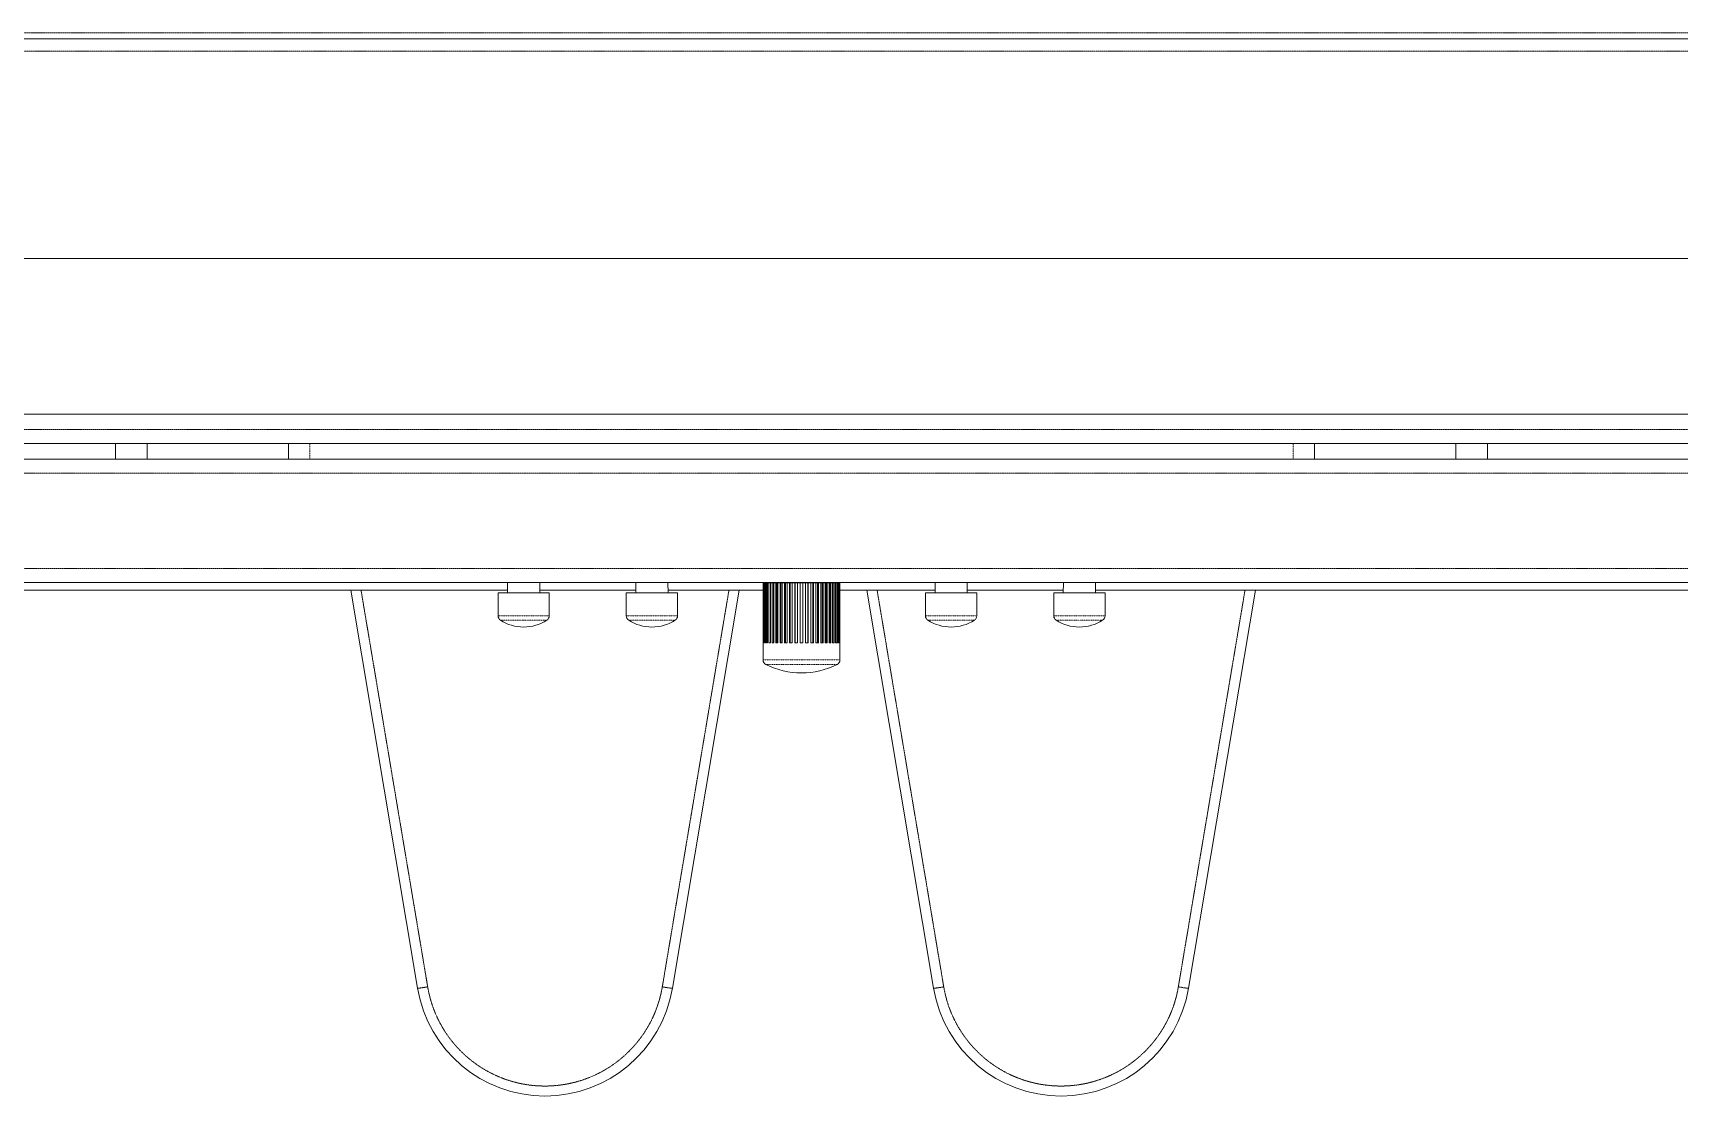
# Model space of a CAD drawing. Header units: millimetres. Extents: x 60499 to 556746, y 248297 to 497145.
# Drawn here: x 503320 to 511405, y 358270 to 363494 of the extents above; entities that cross this region are included whole.
import ezdxf

# ---------------------------------------------------------------- set-up
doc = ezdxf.new("R2010")
doc.units = ezdxf.units.MM
doc.linetypes.add('PHANTOM', pattern=[20, 10, -2, 2, -2, 2, -2])

msp = doc.modelspace()

# ---------------------------------------------------------------- linework, layer by layer
at = {"color": 7, "linetype": 'PHANTOM', "lineweight": 13, "ltscale": 0.03937}
for p, q in [((518669.3, 363493.5), (495540.6, 363493.5)), ((495566.6, 363404.1), (518643.2, 363404.1)), ((513394.4, 361545.2), (500794.6, 361545.2)), ((495127.1, 361330.2), (519062, 361330.2)), ((494707.2, 360861.5), (519481.9, 360861.5)), ((504931.2, 360754.9), (505258.5, 358806.6)), ((506738, 360754.9), (506410.8, 358806.6)), ((507465.9, 360754.9), (507793.1, 358806.6)), ((509272.7, 360754.9), (508945.4, 358806.6))]:
    msp.add_line(p, q, dxfattribs=at)
at = {"color": 7, "lineweight": 13, "ltscale": 0.03937}
for p, q in [((495540.6, 363463.7), (518669.3, 363463.7)), ((494937.3, 362385), (519292.1, 362385)), ((494937.3, 361620.7), (519292.1, 361620.7)), ((513394.4, 361475.8), (500794.6, 361475.8)), ((495127.1, 361399), (519062, 361399)), ((494707.2, 360792.7), (519481.9, 360792.7)), ((502247.8, 360754.9), (505650.9, 360754.9)), ((504880.3, 360754.9), (505208.8, 358799.3)), ((506788.9, 360754.9), (506460.5, 358799.3)), ((507415, 360754.9), (507743.4, 358799.3)), ((511963.8, 360754.9), (508538.2, 360754.9)), ((509323.6, 360754.9), (508995.1, 358799.3))]:
    msp.add_line(p, q, dxfattribs=at)
at = {"color": 7, "lineweight": 13, "ltscale": 0.002285}
for p, q in [((503724.8, 361399), (503724.8, 361475.8)), ((503880.1, 361399), (503880.1, 361475.8)), ((504575.1, 361399), (504575.1, 361475.8)), ((509614, 361399), (509614, 361475.8)), ((510308.9, 361399), (510308.9, 361475.8)), ((510464.3, 361399), (510464.3, 361475.8))]:
    msp.add_line(p, q, dxfattribs=at)
at = {"color": 7, "linetype": 'PHANTOM', "lineweight": 13, "ltscale": 0.002285}
for p, q in [((504680, 361399), (504680, 361475.8)), ((509509, 361399), (509509, 361475.8))]:
    msp.add_line(p, q, dxfattribs=at)
at = {"color": 7, "lineweight": 13, "ltscale": 0.0015}
for p, q in [((505651.2, 360792.7), (505650.7, 360742.3)), ((505808.5, 360792.7), (505808.9, 360742.3)), ((506281, 360792.7), (506280.6, 360742.3)), ((506438.3, 360792.7), (506438.8, 360742.3)), ((507750.7, 360792.7), (507750.3, 360742.3)), ((507908, 360792.7), (507908.5, 360742.3)), ((508380.6, 360792.7), (508380.2, 360742.3)), ((508537.9, 360792.7), (508538.3, 360742.3))]:
    msp.add_line(p, q, dxfattribs=at)
at = {"color": 7, "lineweight": 13, "ltscale": 1.36969e-05}
for p, q in [((506906, 360791), (506905.6, 360791)), ((507283, 360791), (507283.5, 360791)), ((506906, 360497.1), (506905.6, 360497.1)), ((507283.5, 360497.1), (507283, 360497.1))]:
    msp.add_line(p, q, dxfattribs=at)
at = {"color": 7, "lineweight": 13, "ltscale": 0.00875}
for p, q in [((506905.6, 360497.1), (506905.6, 360791)), ((506906, 360497.1), (506906, 360791)), ((506907.4, 360497.1), (506907.4, 360791)), ((506909.7, 360497.1), (506909.7, 360791)), ((506912.9, 360497.1), (506912.9, 360791)), ((506917, 360497.1), (506917, 360791)), ((506921.9, 360497.1), (506921.9, 360791)), ((506927.7, 360497.1), (506927.7, 360791)), ((506934.3, 360497.1), (506934.3, 360791)), ((506941.4, 360791), (506941.4, 360497.1)), ((506941.7, 360497.1), (506941.7, 360791)), ((507241.5, 360791), (506947.6, 360791)), ((506949.8, 360497.1), (506949.8, 360791)), ((506956.2, 360791), (506956.2, 360497.1)), ((506958.6, 360497.1), (506958.6, 360791)), ((506968.1, 360497.1), (506968.1, 360791)), ((506973.7, 360791), (506973.7, 360497.1)), ((506978.2, 360497.1), (506978.2, 360791)), ((506988.9, 360497.1), (506988.9, 360791)), ((506993.6, 360791), (506993.6, 360497.1)), ((507000.1, 360497.1), (507000.1, 360791)), ((507011.7, 360497.1), (507011.7, 360791)), ((507015.4, 360791), (507015.4, 360497.1)), ((507023.7, 360497.1), (507023.7, 360791)), ((507036.1, 360497.1), (507036.1, 360791)), ((507038.7, 360791), (507038.7, 360497.1)), ((507048.8, 360497.1), (507048.8, 360791)), ((507061.7, 360497.1), (507061.7, 360791)), ((507063.2, 360791), (507063.2, 360497.1)), ((507074.8, 360497.1), (507074.8, 360791)), ((507087.9, 360497.1), (507087.9, 360791)), ((507088.2, 360791), (507088.2, 360497.1)), ((507100.8, 360791), (507100.8, 360497.1)), ((507101.1, 360497.1), (507101.1, 360791)), ((507114.3, 360497.1), (507114.3, 360791)), ((507125.9, 360791), (507125.9, 360497.1)), ((507127.3, 360497.1), (507127.3, 360791)), ((507140.2, 360497.1), (507140.2, 360791)), ((507150.3, 360791), (507150.3, 360497.1)), ((507152.9, 360497.1), (507152.9, 360791)), ((507165.3, 360497.1), (507165.3, 360791)), ((507173.7, 360791), (507173.7, 360497.1)), ((507177.4, 360497.1), (507177.4, 360791)), ((507189, 360497.1), (507189, 360791)), ((507195.5, 360791), (507195.5, 360497.1)), ((507200.2, 360497.1), (507200.2, 360791)), ((507210.9, 360497.1), (507210.9, 360791)), ((507215.4, 360791), (507215.4, 360497.1)), ((507221, 360497.1), (507221, 360791)), ((507230.5, 360497.1), (507230.5, 360791)), ((507232.9, 360791), (507232.9, 360497.1)), ((507239.3, 360497.1), (507239.3, 360791)), ((507247.4, 360497.1), (507247.4, 360791)), ((507247.7, 360791), (507247.7, 360497.1)), ((507254.8, 360497.1), (507254.8, 360791)), ((507261.4, 360497.1), (507261.4, 360791)), ((507267.2, 360497.1), (507267.2, 360791)), ((507272.1, 360497.1), (507272.1, 360791)), ((507276.2, 360497.1), (507276.2, 360791)), ((507279.4, 360497.1), (507279.4, 360791)), ((507281.7, 360497.1), (507281.7, 360791)), ((507283, 360497.1), (507283, 360791)), ((507283.5, 360497.1), (507283.5, 360791))]:
    msp.add_line(p, q, dxfattribs=at)
at = {"color": 7, "lineweight": 13, "ltscale": 4.10606e-05}
msp.add_line((506907.4, 360791), (506906, 360791), dxfattribs=at)
at = {"color": 7, "lineweight": 13, "ltscale": 6.81539e-05}
for p, q in [((506909.7, 360791), (506907.4, 360791)), ((506909.7, 360497.1), (506907.4, 360497.1))]:
    msp.add_line(p, q, dxfattribs=at)
at = {"color": 7, "lineweight": 13, "ltscale": 9.5007e-05}
msp.add_line((506912.9, 360791), (506909.7, 360791), dxfattribs=at)
at = {"color": 7, "lineweight": 13, "ltscale": 0.000121319}
for p, q in [((506917, 360791), (506912.9, 360791)), ((507272.1, 360791), (507276.2, 360791)), ((506917, 360497.1), (506912.9, 360497.1)), ((507276.2, 360497.1), (507272.1, 360497.1))]:
    msp.add_line(p, q, dxfattribs=at)
at = {"color": 7, "lineweight": 13, "ltscale": 0.000147061}
msp.add_line((506921.9, 360791), (506917, 360791), dxfattribs=at)
at = {"color": 7, "lineweight": 13, "ltscale": 0.000172112}
for p, q in [((506927.7, 360791), (506921.9, 360791)), ((507261.4, 360791), (507267.2, 360791)), ((506927.7, 360497.1), (506921.9, 360497.1)), ((507267.2, 360497.1), (507261.4, 360497.1))]:
    msp.add_line(p, q, dxfattribs=at)
at = {"color": 7, "lineweight": 13, "ltscale": 0.000196322}
for p, q in [((506934.3, 360791), (506927.7, 360791)), ((507254.8, 360791), (507261.4, 360791)), ((507101.1, 360497.1), (507094.5, 360497.1))]:
    msp.add_line(p, q, dxfattribs=at)
at = {"color": 7, "lineweight": 13, "ltscale": 0.000212001}
for p, q in [((506941.4, 360791), (506934.3, 360791)), ((507247.7, 360791), (507254.8, 360791))]:
    msp.add_line(p, q, dxfattribs=at)
at = {"color": 7, "lineweight": 13, "ltscale": 7.17884e-06}
msp.add_line((506941.6, 360791), (506941.4, 360791), dxfattribs=at)
at = {"color": 7, "lineweight": 13, "ltscale": 0.000241738}
msp.add_line((506949.8, 360791), (506941.7, 360791), dxfattribs=at)
at = {"color": 7, "lineweight": 13, "ltscale": 4.88681e-05}
for p, q in [((506944.8, 360791), (506945.6, 360792.4)), ((507259.1, 360791), (507258.3, 360792.4))]:
    msp.add_line(p, q, dxfattribs=at)
at = {"color": 7, "lineweight": 13, "ltscale": 0.000191516}
for p, q in [((506956.2, 360791), (506949.8, 360791)), ((507232.9, 360791), (507239.3, 360791))]:
    msp.add_line(p, q, dxfattribs=at)
at = {"color": 7, "lineweight": 13, "ltscale": 7.11276e-05}
msp.add_line((506958.6, 360791), (506956.2, 360791), dxfattribs=at)
at = {"color": 7, "lineweight": 13, "ltscale": 0.000282438}
msp.add_line((506968.1, 360791), (506958.6, 360791), dxfattribs=at)
at = {"color": 7, "lineweight": 13, "ltscale": 0.000167276}
for p, q in [((506973.7, 360791), (506968.1, 360791)), ((507215.4, 360791), (507221, 360791))]:
    msp.add_line(p, q, dxfattribs=at)
at = {"color": 7, "lineweight": 13, "ltscale": 0.000133454}
for p, q in [((506978.2, 360791), (506973.7, 360791)), ((507215.4, 360791), (507210.9, 360791))]:
    msp.add_line(p, q, dxfattribs=at)
at = {"color": 7, "lineweight": 13, "ltscale": 0.000317641}
for p, q in [((506988.9, 360791), (506978.2, 360791)), ((507200.2, 360791), (507210.9, 360791))]:
    msp.add_line(p, q, dxfattribs=at)
at = {"color": 7, "lineweight": 13, "ltscale": 5.63475e-05}
msp.add_line((506988, 360791), (506988.8, 360792.7), dxfattribs=at)
at = {"color": 7, "lineweight": 13, "ltscale": 0.000139792}
for p, q in [((506993.6, 360791), (506988.9, 360791)), ((507195.5, 360791), (507200.2, 360791))]:
    msp.add_line(p, q, dxfattribs=at)
at = {"color": 7, "lineweight": 13, "ltscale": 0.000193138}
msp.add_line((507000.1, 360791), (506993.6, 360791), dxfattribs=at)
at = {"color": 7, "lineweight": 13, "ltscale": 0.000346657}
for p, q in [((507011.7, 360791), (507000.1, 360791)), ((507177.4, 360791), (507189, 360791))]:
    msp.add_line(p, q, dxfattribs=at)
at = {"color": 7, "lineweight": 13, "ltscale": 0.000109575}
msp.add_line((507015.4, 360791), (507011.7, 360791), dxfattribs=at)
at = {"color": 7, "lineweight": 13, "ltscale": 0.000249097}
msp.add_line((507023.7, 360791), (507015.4, 360791), dxfattribs=at)
at = {"color": 7, "lineweight": 13, "ltscale": 4.99215e-05}
for p, q in [((507016.4, 360792.7), (507016.4, 360791)), ((507172.6, 360792.7), (507172.6, 360791))]:
    msp.add_line(p, q, dxfattribs=at)
at = {"color": 7, "lineweight": 13, "ltscale": 0.000368944}
msp.add_line((507036.1, 360791), (507023.7, 360791), dxfattribs=at)
at = {"color": 7, "lineweight": 13, "ltscale": 7.72551e-05}
for p, q in [((507038.7, 360791), (507036.1, 360791)), ((507150.3, 360791), (507152.9, 360791))]:
    msp.add_line(p, q, dxfattribs=at)
at = {"color": 7, "lineweight": 13, "ltscale": 0.000299649}
msp.add_line((507048.8, 360791), (507038.7, 360791), dxfattribs=at)
at = {"color": 7, "lineweight": 13, "ltscale": 0.000384023}
msp.add_line((507061.7, 360791), (507048.8, 360791), dxfattribs=at)
at = {"color": 7, "lineweight": 13, "ltscale": 4.34335e-05}
msp.add_line((507063.2, 360791), (507061.7, 360791), dxfattribs=at)
at = {"color": 7, "lineweight": 13, "ltscale": 0.000345275}
for p, q in [((507074.8, 360791), (507063.2, 360791)), ((507125.9, 360791), (507114.3, 360791))]:
    msp.add_line(p, q, dxfattribs=at)
at = {"color": 7, "lineweight": 13, "ltscale": 0.000391682}
msp.add_line((507087.9, 360791), (507074.8, 360791), dxfattribs=at)
at = {"color": 7, "lineweight": 13, "ltscale": 8.71073e-06}
msp.add_line((507088.2, 360791), (507087.9, 360791), dxfattribs=at)
at = {"color": 7, "lineweight": 13, "ltscale": 0.000375162}
msp.add_line((507100.8, 360791), (507088.2, 360791), dxfattribs=at)
at = {"color": 7, "lineweight": 13, "ltscale": 8.74076e-06}
msp.add_line((507100.8, 360791), (507101.1, 360791), dxfattribs=at)
at = {"color": 7, "lineweight": 13, "ltscale": 0.000391652}
msp.add_line((507101.1, 360791), (507114.3, 360791), dxfattribs=at)
at = {"color": 7, "lineweight": 13, "ltscale": 4.34034e-05}
msp.add_line((507125.9, 360791), (507127.3, 360791), dxfattribs=at)
at = {"color": 7, "lineweight": 13, "ltscale": 0.000384053}
msp.add_line((507127.3, 360791), (507140.2, 360791), dxfattribs=at)
at = {"color": 7, "lineweight": 13, "ltscale": 0.000299679}
msp.add_line((507150.3, 360791), (507140.3, 360791), dxfattribs=at)
at = {"color": 7, "lineweight": 13, "ltscale": 0.000368914}
msp.add_line((507152.9, 360791), (507165.3, 360791), dxfattribs=at)
at = {"color": 7, "lineweight": 13, "ltscale": 0.000249067}
msp.add_line((507173.7, 360791), (507165.3, 360791), dxfattribs=at)
at = {"color": 7, "lineweight": 13, "ltscale": 0.000109605}
msp.add_line((507173.7, 360791), (507177.4, 360791), dxfattribs=at)
at = {"color": 7, "lineweight": 13, "ltscale": 0.000193168}
msp.add_line((507195.5, 360791), (507189, 360791), dxfattribs=at)
at = {"color": 7, "lineweight": 13, "ltscale": 5.63336e-05}
msp.add_line((507215.9, 360791), (507215.1, 360792.7), dxfattribs=at)
at = {"color": 7, "lineweight": 13, "ltscale": 0.000282408}
msp.add_line((507221, 360791), (507230.5, 360791), dxfattribs=at)
at = {"color": 7, "lineweight": 13, "ltscale": 7.11576e-05}
msp.add_line((507232.9, 360791), (507230.5, 360791), dxfattribs=at)
at = {"color": 7, "lineweight": 13, "ltscale": 0.000241708}
msp.add_line((507239.3, 360791), (507247.4, 360791), dxfattribs=at)
at = {"color": 7, "lineweight": 13, "ltscale": 7.1488e-06}
msp.add_line((507247.7, 360791), (507247.4, 360791), dxfattribs=at)
at = {"color": 7, "lineweight": 13, "ltscale": 0.000147091}
msp.add_line((507267.2, 360791), (507272.1, 360791), dxfattribs=at)
at = {"color": 7, "lineweight": 13, "ltscale": 9.4977e-05}
msp.add_line((507276.2, 360791), (507279.4, 360791), dxfattribs=at)
at = {"color": 7, "lineweight": 13, "ltscale": 6.8184e-05}
for p, q in [((507279.4, 360791), (507281.7, 360791)), ((507281.7, 360497.1), (507279.4, 360497.1))]:
    msp.add_line(p, q, dxfattribs=at)
at = {"color": 7, "lineweight": 13, "ltscale": 4.10305e-05}
msp.add_line((507281.7, 360791), (507283, 360791), dxfattribs=at)
at = {"color": 7, "lineweight": 13, "ltscale": 0.003343}
for p, q in [((505603.9, 360742.3), (505603.9, 360630)), ((505855.8, 360742.3), (505855.8, 360630)), ((506233.7, 360742.3), (506233.7, 360630)), ((506485.7, 360742.3), (506485.7, 360630)), ((507703.4, 360742.3), (507703.4, 360630)), ((507955.3, 360742.3), (507955.3, 360630)), ((508333.3, 360742.3), (508333.3, 360630)), ((508585.2, 360742.3), (508585.2, 360630))]:
    msp.add_line(p, q, dxfattribs=at)
at = {"color": 7, "lineweight": 13, "ltscale": 0.0075}
for p, q in [((505855.8, 360742.3), (505603.9, 360742.3)), ((506485.7, 360742.3), (506233.7, 360742.3)), ((507955.3, 360742.3), (507703.4, 360742.3)), ((508585.2, 360742.3), (508333.3, 360742.3))]:
    msp.add_line(p, q, dxfattribs=at)
at = {"color": 7, "lineweight": 13, "ltscale": 0.014048}
for p, q in [((505808.8, 360754.9), (506280.7, 360754.9)), ((508380.3, 360754.9), (507908.3, 360754.9))]:
    msp.add_line(p, q, dxfattribs=at)
at = {"color": 7, "lineweight": 13, "ltscale": 0.013899}
for p, q in [((506438.7, 360754.9), (506905.6, 360754.9)), ((507750.4, 360754.9), (507283.5, 360754.9))]:
    msp.add_line(p, q, dxfattribs=at)
at = {"color": 7, "linetype": 'PHANTOM', "lineweight": 13, "ltscale": 0.0075}
for p, q in [((505603.9, 360630), (505855.8, 360630)), ((506233.7, 360630), (506485.7, 360630)), ((507703.4, 360630), (507955.3, 360630)), ((508333.3, 360630), (508585.2, 360630))]:
    msp.add_line(p, q, dxfattribs=at)
at = {"color": 7, "linetype": 'PHANTOM', "lineweight": 13, "ltscale": 0.003393}
for p, q in [((505615.9, 360608), (505729.8, 360608)), ((505729.8, 360608), (505843.8, 360608)), ((506245.7, 360608), (506359.7, 360608)), ((506359.7, 360608), (506473.7, 360608)), ((507715.4, 360608), (507829.4, 360608)), ((507829.4, 360608), (507943.4, 360608)), ((508345.3, 360608), (508459.2, 360608)), ((508459.2, 360608), (508573.2, 360608))]:
    msp.add_line(p, q, dxfattribs=at)
at = {"color": 7, "lineweight": 13, "ltscale": 0.0025}
for p, q in [((506905.6, 360413.1), (506905.6, 360497.1)), ((507283.5, 360413.1), (507283.5, 360497.1))]:
    msp.add_line(p, q, dxfattribs=at)
at = {"color": 7, "lineweight": 13, "ltscale": 0.00021954}
for p, q in [((506941.7, 360497.1), (506934.3, 360497.1)), ((507254.8, 360497.1), (507247.4, 360497.1))]:
    msp.add_line(p, q, dxfattribs=at)
at = {"color": 7, "lineweight": 13, "ltscale": 0.000262703}
msp.add_line((506958.6, 360497.1), (506949.8, 360497.1), dxfattribs=at)
at = {"color": 7, "lineweight": 13, "ltscale": 0.00030076}
for p, q in [((506978.2, 360497.1), (506968.1, 360497.1)), ((507221, 360497.1), (507210.9, 360497.1))]:
    msp.add_line(p, q, dxfattribs=at)
at = {"color": 7, "lineweight": 13, "ltscale": 0.00033296}
for p, q in [((507000.1, 360497.1), (506988.9, 360497.1)), ((507200.2, 360497.1), (507189, 360497.1))]:
    msp.add_line(p, q, dxfattribs=at)
at = {"color": 7, "lineweight": 13, "ltscale": 0.000358672}
msp.add_line((507023.7, 360497.1), (507011.7, 360497.1), dxfattribs=at)
at = {"color": 7, "lineweight": 13, "ltscale": 0.000377415}
for p, q in [((507048.8, 360497.1), (507036.1, 360497.1)), ((507152.9, 360497.1), (507140.2, 360497.1))]:
    msp.add_line(p, q, dxfattribs=at)
at = {"color": 7, "lineweight": 13, "ltscale": 0.000388799}
for p, q in [((507074.8, 360497.1), (507061.7, 360497.1)), ((507127.3, 360497.1), (507114.3, 360497.1))]:
    msp.add_line(p, q, dxfattribs=at)
at = {"color": 7, "lineweight": 13, "ltscale": 0.000196292}
msp.add_line((507094.5, 360497.1), (507087.9, 360497.1), dxfattribs=at)
at = {"color": 7, "lineweight": 13, "ltscale": 0.000358702}
msp.add_line((507177.4, 360497.1), (507165.3, 360497.1), dxfattribs=at)
at = {"color": 7, "lineweight": 13, "ltscale": 0.000262734}
msp.add_line((507239.3, 360497.1), (507230.5, 360497.1), dxfattribs=at)
at = {"color": 7, "linetype": 'PHANTOM', "lineweight": 13, "ltscale": 0.005625}
for q in [(506905.6, 360413.1), (507283.5, 360413.1)]:
    msp.add_line((507094.5, 360413.1), q, dxfattribs=at)
at = {"color": 7, "linetype": 'PHANTOM', "lineweight": 13, "ltscale": 0.005194}
for q in [(506920, 360389.7), (507269, 360389.7)]:
    msp.add_line((507094.5, 360389.7), q, dxfattribs=at)
at = {"color": 7, "lineweight": 13, "ltscale": 0.03937}
for centre, radius, start, end in [((505630.1, 360630), 26.2, 180.00001, 237.12166), ((505729.8, 360784.3), 210, 237.12166, 270), ((505729.8, 360784.3), 210, 270, 302.87835), ((505829.6, 360630), 26.2, 302.87834, 360), ((506260, 360630), 26.2, 180.00001, 237.12166), ((506359.7, 360784.3), 210, 237.12166, 270), ((506359.7, 360784.3), 210, 270, 302.87835), ((506459.4, 360630), 26.2, 302.87834, 360), ((507729.6, 360630), 26.2, 180.00001, 237.12166), ((507829.4, 360784.3), 210, 237.12166, 270), ((507829.4, 360784.3), 210, 270, 302.87835), ((507929.1, 360630), 26.2, 302.87834, 360), ((508359.5, 360630), 26.2, 180.00001, 237.12166), ((508459.2, 360784.3), 210, 237.12166, 270), ((508459.2, 360784.3), 210, 270, 302.87835), ((508559, 360630), 26.2, 302.87834, 360), ((506931.6, 360413.1), 26, 180.00001, 243.64472), ((507094.5, 360741.9), 393, 243.64472, 270), ((507094.5, 360741.9), 393, 270, 296.35528), ((507257.5, 360413.1), 26, 296.35528, 0), ((505834.6, 358904.5), 634.6, 189.5343, 350.4657), ((508369.3, 358904.5), 634.6, 189.5343, 350.4657)]:
    msp.add_arc(centre, radius, start, end, dxfattribs=at)
at = {"color": 7, "linetype": 'PHANTOM', "lineweight": 13, "ltscale": 0.03937}
for centre in [(505834.6, 358903.4), (508369.3, 358903.4)]:
    msp.add_arc(centre, 584.2, 189.5343, 350.4657, dxfattribs=at)
for centre, major_axis, start_param, end_param in [((505258.5, 358807.7), (-49.7, -8.3), 0, 1.567183), ((506410.8, 358807.7), (49.7, -8.3), 4.716002, 6.283185), ((507793.1, 358807.7), (-49.7, -8.3), 0, 1.567183), ((508945.4, 358807.7), (49.7, -8.3), 4.716002, 6.283185)]:
    msp.add_ellipse(centre, major_axis=major_axis, ratio=0.021514, start_param=start_param, end_param=end_param, dxfattribs=at)

doc.saveas('drawing.dxf')
